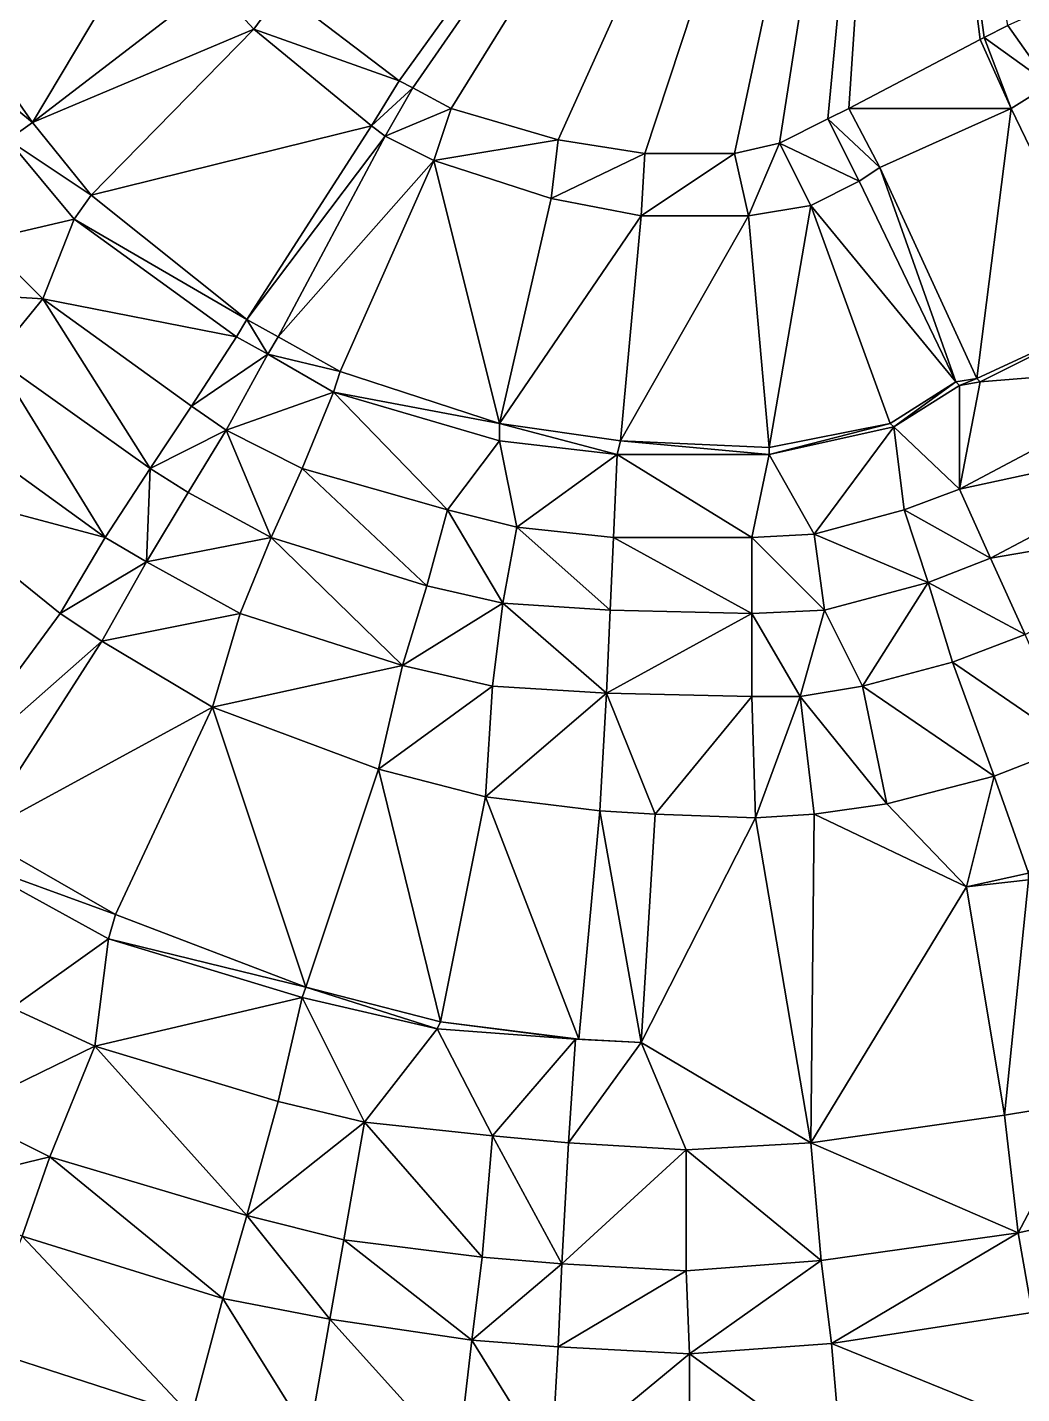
# Model space of a CAD drawing. Header units: millimetres. Extents: x 279405 to 280904, y 534349 to 535918.
# Drawn here: x 280101.7 to 280245.5, y 534902.3 to 535099.8 of the extents above; entities that cross this region are included whole.
import ezdxf

# ---------------------------------------------------------------- set-up
doc = ezdxf.new("R2010")
doc.units = ezdxf.units.MM
doc.layers.add('Карьер_конец_отработки', color=1, linetype='Continuous')

msp = doc.modelspace()

# ---------------------------------------------------------------- linework, layer by layer
at = {"layer": 'Карьер_конец_отработки', "color": 21, "true_color": 0xff914f}
for points in [[(280138.499989, 535105, -349.999987), (280155.499989, 535092, -349.999987), (280227.499989, 535192, -349.999987), (280138.499989, 535105, -349.999987)], [(280157.499989, 535091, -349.999987), (280227.499989, 535192, -349.999987), (280155.499989, 535092, -349.999987), (280157.499989, 535091, -349.999987)], [(280157.499989, 535091, -349.999987), (280162.999989, 535088, -349.999987), (280227.499989, 535192, -349.999987), (280157.499989, 535091, -349.999987)], [(280178.499989, 535083.5, -349.999987), (280227.499989, 535192, -349.999987), (280162.999989, 535088, -349.999987), (280178.499989, 535083.5, -349.999987)], [(280178.499989, 535083.5, -349.999987), (280190.999989, 535081.5, -349.999987), (280227.499989, 535192, -349.999987), (280178.499989, 535083.5, -349.999987)], [(280203.999989, 535081.5, -349.999987), (280227.499989, 535192, -349.999987), (280190.999989, 535081.5, -349.999987), (280203.999989, 535081.5, -349.999987)], [(280203.999989, 535081.5, -349.999987), (280210.499989, 535083, -349.999987), (280227.499989, 535192, -349.999987), (280203.999989, 535081.5, -349.999987)], [(280210.499989, 535083, -349.999987), (280217.499989, 535086.5, -349.999987), (280227.499989, 535192, -349.999987), (280210.499989, 535083, -349.999987)], [(280220.499989, 535088, -349.999987), (280227.499989, 535192, -349.999987), (280217.499989, 535086.5, -349.999987), (280220.499989, 535088, -349.999987)], [(280239.499989, 535098, -349.999987), (280227.499989, 535192, -349.999987), (280220.499989, 535088, -349.999987), (280239.499989, 535098, -349.999987)], [(280239.499989, 535098, -349.999987), (280240.065602, 535098.282798, -349.999987), (280227.499989, 535192, -349.999987), (280239.499989, 535098, -349.999987)], [(280240.065602, 535098.282798, -349.999987), (280243.499989, 535100, -349.999987), (280227.499989, 535192, -349.999987), (280240.065602, 535098.282798, -349.999987)], [(280249.499989, 535091.5, -319.999987), (280286.999989, 535119.5, -319.999987), (280243.499989, 535100, -349.999987), (280249.499989, 535091.5, -319.999987)], [(280102.499989, 535086, -332.15999), (280120.999989, 535117, -333.499987), (280091.999989, 535101, -333.499987), (280102.499989, 535086, -332.15999)], [(280128.499989, 535106, -332.15999), (280120.999989, 535117, -333.499987), (280102.499989, 535086, -332.15999), (280128.499989, 535106, -332.15999)], [(280134.499989, 535099.5, -331.439989), (280128.499989, 535106, -332.15999), (280102.499989, 535086, -332.15999), (280134.499989, 535099.5, -331.439989)], [(280134.499989, 535099.5, -331.439989), (280138.499989, 535105, -349.999987), (280128.499989, 535106, -332.15999), (280134.499989, 535099.5, -331.439989)], [(280155.499989, 535092, -349.999987), (280138.499989, 535105, -349.999987), (280134.499989, 535099.5, -331.439989), (280155.499989, 535092, -349.999987)], [(280102.499989, 535086, -332.15999), (280091.999989, 535101, -333.499987), (280087.999989, 535098, -319.999987), (280102.499989, 535086, -332.15999)], [(280110.999989, 535075.500004, -331.439989), (280134.499989, 535099.5, -331.439989), (280102.499989, 535086, -332.15999), (280110.999989, 535075.500004, -331.439989)], [(280151.499989, 535085.5, -329.240007), (280134.499989, 535099.5, -331.439989), (280110.999989, 535075.500004, -331.439989), (280151.499989, 535085.5, -329.240007)], [(280151.499989, 535085.5, -329.240007), (280155.499989, 535092, -349.999987), (280134.499989, 535099.5, -331.439989), (280151.499989, 535085.5, -329.240007)], [(280249.499989, 535091.5, -319.999987), (280243.499989, 535100, -349.999987), (280240.065602, 535098.282798, -349.999987), (280249.499989, 535091.5, -319.999987)], [(280098.999989, 535083.5, -319.999987), (280102.499989, 535086, -332.15999), (280087.999989, 535098, -319.999987), (280098.999989, 535083.5, -319.999987)], [(280243.999989, 535088, -319.999987), (280239.499989, 535098, -349.999987), (280220.499989, 535088, -349.999987), (280243.999989, 535088, -319.999987)], [(280243.999989, 535088, -319.999987), (280240.065602, 535098.282798, -349.999987), (280239.499989, 535098, -349.999987), (280243.999989, 535088, -319.999987)], [(280243.999989, 535088, -319.999987), (280249.499989, 535091.5, -319.999987), (280240.065602, 535098.282798, -349.999987), (280243.999989, 535088, -319.999987)], [(280157.499989, 535091, -349.999987), (280155.499989, 535092, -349.999987), (280151.499989, 535085.5, -329.240007), (280157.499989, 535091, -349.999987)], [(280153.499989, 535084, -328.979998), (280157.499989, 535091, -349.999987), (280151.499989, 535085.5, -329.240007), (280153.499989, 535084, -328.979998)], [(280162.999989, 535088, -349.999987), (280157.499989, 535091, -349.999987), (280153.499989, 535084, -328.979998), (280162.999989, 535088, -349.999987)], [(280258.499989, 535058.000004, -319.999987), (280249.499989, 535091.5, -319.999987), (280243.999989, 535088, -319.999987), (280258.499989, 535058.000004, -319.999987)], [(280160.499989, 535080.5, -328.349993), (280162.999989, 535088, -349.999987), (280153.499989, 535084, -328.979998), (280160.499989, 535080.5, -328.349993)], [(280178.499989, 535083.5, -349.999987), (280162.999989, 535088, -349.999987), (280160.499989, 535080.5, -328.349993), (280178.499989, 535083.5, -349.999987)], [(280224.999989, 535079.5, -322.120012), (280220.499989, 535088, -349.999987), (280217.499989, 535086.5, -349.999987), (280224.999989, 535079.5, -322.120012)], [(280224.999989, 535079.5, -322.120012), (280243.999989, 535088, -319.999987), (280220.499989, 535088, -349.999987), (280224.999989, 535079.5, -322.120012)], [(280238.999989, 535049.000004, -322.120012), (280243.999989, 535088, -319.999987), (280224.999989, 535079.5, -322.120012), (280238.999989, 535049.000004, -322.120012)], [(280258.499989, 535058.000004, -319.999987), (280243.999989, 535088, -319.999987), (280238.999989, 535049.000004, -322.120012), (280258.499989, 535058.000004, -319.999987)], [(280110.999989, 535075.500004, -331.439989), (280102.499989, 535086, -332.15999), (280098.999989, 535083.5, -319.999987), (280110.999989, 535075.500004, -331.439989)], [(280133.499989, 535057.500004, -329.240007), (280151.499989, 535085.5, -329.240007), (280110.999989, 535075.500004, -331.439989), (280133.499989, 535057.500004, -329.240007)], [(280153.499989, 535084, -328.979998), (280151.499989, 535085.5, -329.240007), (280133.499989, 535057.500004, -329.240007), (280153.499989, 535084, -328.979998)], [(280221.999989, 535077.5, -322.490007), (280217.499989, 535086.5, -349.999987), (280210.499989, 535083, -349.999987), (280221.999989, 535077.5, -322.490007)], [(280221.999989, 535077.5, -322.490007), (280224.999989, 535079.5, -322.120012), (280217.499989, 535086.5, -349.999987), (280221.999989, 535077.5, -322.490007)], [(280108.499989, 535072.000004, -319.999987), (280098.999989, 535083.5, -319.999987), (280095.499989, 535069.000004, -319.999987), (280108.499989, 535072.000004, -319.999987)], [(280108.499989, 535072.000004, -319.999987), (280110.999989, 535075.500004, -331.439989), (280098.999989, 535083.5, -319.999987), (280108.499989, 535072.000004, -319.999987)], [(280137.999989, 535055.000004, -328.979998), (280153.499989, 535084, -328.979998), (280133.499989, 535057.500004, -329.240007), (280137.999989, 535055.000004, -328.979998)], [(280160.499989, 535080.5, -328.349993), (280153.499989, 535084, -328.979998), (280137.999989, 535055.000004, -328.979998), (280160.499989, 535080.5, -328.349993)], [(280177.499989, 535075.000004, -326.640001), (280178.499989, 535083.5, -349.999987), (280160.499989, 535080.5, -328.349993), (280177.499989, 535075.000004, -326.640001)], [(280190.999989, 535081.5, -349.999987), (280178.499989, 535083.5, -349.999987), (280177.499989, 535075.000004, -326.640001), (280190.999989, 535081.5, -349.999987)], [(280205.999989, 535072.500004, -324.020006), (280210.499989, 535083, -349.999987), (280203.999989, 535081.5, -349.999987), (280205.999989, 535072.500004, -324.020006)], [(280214.999989, 535074.000004, -323.300005), (280210.499989, 535083, -349.999987), (280205.999989, 535072.500004, -324.020006), (280214.999989, 535074.000004, -323.300005)], [(280214.999989, 535074.000004, -323.300005), (280221.999989, 535077.5, -322.490007), (280210.499989, 535083, -349.999987), (280214.999989, 535074.000004, -323.300005)], [(280190.499989, 535072.500004, -325.379991), (280190.999989, 535081.5, -349.999987), (280177.499989, 535075.000004, -326.640001), (280190.499989, 535072.500004, -325.379991)], [(280205.999989, 535072.500004, -324.020006), (280203.999989, 535081.5, -349.999987), (280190.499989, 535072.500004, -325.379991), (280205.999989, 535072.500004, -324.020006)], [(280203.999989, 535081.5, -349.999987), (280190.999989, 535081.5, -349.999987), (280190.499989, 535072.500004, -325.379991), (280203.999989, 535081.5, -349.999987)], [(280146.999989, 535050.000004, -328.349993), (280160.499989, 535080.5, -328.349993), (280137.999989, 535055.000004, -328.979998), (280146.999989, 535050.000004, -328.349993)], [(280169.999989, 535042.500004, -326.640001), (280160.499989, 535080.5, -328.349993), (280146.999989, 535050.000004, -328.349993), (280169.999989, 535042.500004, -326.640001)], [(280169.999989, 535042.500004, -326.640001), (280177.499989, 535075.000004, -326.640001), (280160.499989, 535080.5, -328.349993), (280169.999989, 535042.500004, -326.640001)], [(280235.999989, 535048.500004, -322.490007), (280224.999989, 535079.5, -322.120012), (280221.999989, 535077.5, -322.490007), (280235.999989, 535048.500004, -322.490007)], [(280235.999989, 535048.500004, -322.490007), (280238.999989, 535049.000004, -322.120012), (280224.999989, 535079.5, -322.120012), (280235.999989, 535048.500004, -322.490007)], [(280235.999989, 535048.500004, -322.490007), (280221.999989, 535077.5, -322.490007), (280214.999989, 535074.000004, -323.300005), (280235.999989, 535048.500004, -322.490007)], [(280133.499989, 535057.500004, -329.240007), (280110.999989, 535075.500004, -331.439989), (280108.499989, 535072.000004, -319.999987), (280133.499989, 535057.500004, -329.240007)], [(280190.499989, 535072.500004, -325.379991), (280177.499989, 535075.000004, -326.640001), (280169.999989, 535042.500004, -326.640001), (280190.499989, 535072.500004, -325.379991)], [(280208.999989, 535039.000004, -324.020006), (280214.999989, 535074.000004, -323.300005), (280205.999989, 535072.500004, -324.020006), (280208.999989, 535039.000004, -324.020006)], [(280226.499989, 535042.500004, -323.300005), (280214.999989, 535074.000004, -323.300005), (280208.999989, 535039.000004, -324.020006), (280226.499989, 535042.500004, -323.300005)], [(280226.499989, 535042.500004, -323.300005), (280235.999989, 535048.500004, -322.490007), (280214.999989, 535074.000004, -323.300005), (280226.499989, 535042.500004, -323.300005)], [(280103.999989, 535060.500004, -319.999987), (280108.499989, 535072.000004, -319.999987), (280095.499989, 535069.000004, -319.999987), (280103.999989, 535060.500004, -319.999987)], [(280131.999989, 535055.000004, -319.999987), (280108.499989, 535072.000004, -319.999987), (280103.999989, 535060.500004, -319.999987), (280131.999989, 535055.000004, -319.999987)], [(280131.999989, 535055.000004, -319.999987), (280133.499989, 535057.500004, -329.240007), (280108.499989, 535072.000004, -319.999987), (280131.999989, 535055.000004, -319.999987)], [(280187.499989, 535040.000004, -325.379991), (280190.499989, 535072.500004, -325.379991), (280169.999989, 535042.500004, -326.640001), (280187.499989, 535040.000004, -325.379991)], [(280208.999989, 535039.000004, -324.020006), (280205.999989, 535072.500004, -324.020006), (280187.499989, 535040.000004, -325.379991), (280208.999989, 535039.000004, -324.020006)], [(280205.999989, 535072.500004, -324.020006), (280190.499989, 535072.500004, -325.379991), (280187.499989, 535040.000004, -325.379991), (280205.999989, 535072.500004, -324.020006)], [(280103.999989, 535060.500004, -319.999987), (280095.499989, 535069.000004, -319.999987), (280087.499989, 535061.500004, -289.999987), (280103.999989, 535060.500004, -319.999987)], [(280096.999989, 535052.000004, -289.999987), (280103.999989, 535060.500004, -319.999987), (280087.499989, 535061.500004, -289.999987), (280096.999989, 535052.000004, -289.999987)], [(280119.499989, 535036.000004, -289.999987), (280103.999989, 535060.500004, -319.999987), (280096.999989, 535052.000004, -289.999987), (280119.499989, 535036.000004, -289.999987)], [(280119.499989, 535036.000004, -289.999987), (280125.499989, 535045.000004, -319.999987), (280103.999989, 535060.500004, -319.999987), (280119.499989, 535036.000004, -289.999987)], [(280125.499989, 535045.000004, -319.999987), (280131.999989, 535055.000004, -319.999987), (280103.999989, 535060.500004, -319.999987), (280125.499989, 535045.000004, -319.999987)], [(280136.499989, 535052.500004, -319.999987), (280133.499989, 535057.500004, -329.240007), (280131.999989, 535055.000004, -319.999987), (280136.499989, 535052.500004, -319.999987)], [(280136.499989, 535052.500004, -319.999987), (280137.999989, 535055.000004, -328.979998), (280133.499989, 535057.500004, -329.240007), (280136.499989, 535052.500004, -319.999987)], [(280239.499989, 535048.500004, -319.999987), (280258.499989, 535058.000004, -319.999987), (280238.999989, 535049.000004, -322.120012), (280239.499989, 535048.500004, -319.999987)], [(280270.499989, 535051.000004, -319.999987), (280258.499989, 535058.000004, -319.999987), (280239.499989, 535048.500004, -319.999987), (280270.499989, 535051.000004, -319.999987)], [(280136.499989, 535052.500004, -319.999987), (280131.999989, 535055.000004, -319.999987), (280125.499989, 535045.000004, -319.999987), (280136.499989, 535052.500004, -319.999987)], [(280146.999989, 535050.000004, -328.349993), (280137.999989, 535055.000004, -328.979998), (280136.499989, 535052.500004, -319.999987), (280146.999989, 535050.000004, -328.349993)], [(280112.999989, 535026.000004, -289.999987), (280096.999989, 535052.000004, -289.999987), (280089.499989, 535043.000004, -289.999987), (280112.999989, 535026.000004, -289.999987)], [(280112.999989, 535026.000004, -289.999987), (280119.499989, 535036.000004, -289.999987), (280096.999989, 535052.000004, -289.999987), (280112.999989, 535026.000004, -289.999987)], [(280130.499989, 535041.500004, -319.999987), (280136.499989, 535052.500004, -319.999987), (280125.499989, 535045.000004, -319.999987), (280130.499989, 535041.500004, -319.999987)], [(280145.999989, 535047.000004, -319.999987), (280136.499989, 535052.500004, -319.999987), (280130.499989, 535041.500004, -319.999987), (280145.999989, 535047.000004, -319.999987)], [(280145.999989, 535047.000004, -319.999987), (280146.999989, 535050.000004, -328.349993), (280136.499989, 535052.500004, -319.999987), (280145.999989, 535047.000004, -319.999987)], [(280169.999989, 535042.500004, -326.640001), (280146.999989, 535050.000004, -328.349993), (280145.999989, 535047.000004, -319.999987), (280169.999989, 535042.500004, -326.640001)], [(280275.999989, 535041.500004, -289.999987), (280270.499989, 535051.000004, -319.999987), (280236.499989, 535033.000004, -319.999987), (280275.999989, 535041.500004, -289.999987)], [(280270.499989, 535051.000004, -319.999987), (280239.499989, 535048.500004, -319.999987), (280236.499989, 535033.000004, -319.999987), (280270.499989, 535051.000004, -319.999987)], [(280226.999989, 535042.000004, -319.999987), (280235.999989, 535048.500004, -322.490007), (280226.499989, 535042.500004, -323.300005), (280226.999989, 535042.000004, -319.999987)], [(280236.499989, 535048.000004, -319.999987), (280235.999989, 535048.500004, -322.490007), (280226.999989, 535042.000004, -319.999987), (280236.499989, 535048.000004, -319.999987)], [(280236.499989, 535033.000004, -319.999987), (280236.499989, 535048.000004, -319.999987), (280226.999989, 535042.000004, -319.999987), (280236.499989, 535033.000004, -319.999987)], [(280236.499989, 535048.000004, -319.999987), (280238.999989, 535049.000004, -322.120012), (280235.999989, 535048.500004, -322.490007), (280236.499989, 535048.000004, -319.999987)], [(280239.499989, 535048.500004, -319.999987), (280238.999989, 535049.000004, -322.120012), (280236.499989, 535048.000004, -319.999987), (280239.499989, 535048.500004, -319.999987)], [(280236.499989, 535033.000004, -319.999987), (280239.499989, 535048.500004, -319.999987), (280236.499989, 535048.000004, -319.999987), (280236.499989, 535033.000004, -319.999987)], [(280141.499989, 535036.000004, -319.999987), (280145.999989, 535047.000004, -319.999987), (280130.499989, 535041.500004, -319.999987), (280141.499989, 535036.000004, -319.999987)], [(280162.499989, 535030.000004, -319.999987), (280145.999989, 535047.000004, -319.999987), (280141.499989, 535036.000004, -319.999987), (280162.499989, 535030.000004, -319.999987)], [(280162.499989, 535030.000004, -319.999987), (280169.999989, 535040.000004, -319.999987), (280145.999989, 535047.000004, -319.999987), (280162.499989, 535030.000004, -319.999987)], [(280169.999989, 535040.000004, -319.999987), (280169.999989, 535042.500004, -326.640001), (280145.999989, 535047.000004, -319.999987), (280169.999989, 535040.000004, -319.999987)], [(280130.499989, 535041.500004, -319.999987), (280125.499989, 535045.000004, -319.999987), (280119.499989, 535036.000004, -289.999987), (280130.499989, 535041.500004, -319.999987)], [(280112.999989, 535026.000004, -289.999987), (280089.499989, 535043.000004, -289.999987), (280082.999989, 535034.000004, -270.65999), (280112.999989, 535026.000004, -289.999987)], [(280124.999989, 535032.500004, -289.999987), (280130.499989, 535041.500004, -319.999987), (280119.499989, 535036.000004, -289.999987), (280124.999989, 535032.500004, -289.999987)], [(280136.999989, 535026.000004, -289.999987), (280130.499989, 535041.500004, -319.999987), (280124.999989, 535032.500004, -289.999987), (280136.999989, 535026.000004, -289.999987)], [(280136.999989, 535026.000004, -289.999987), (280141.499989, 535036.000004, -319.999987), (280130.499989, 535041.500004, -319.999987), (280136.999989, 535026.000004, -289.999987)], [(280186.999989, 535038.000004, -319.999987), (280169.999989, 535042.500004, -326.640001), (280169.999989, 535040.000004, -319.999987), (280186.999989, 535038.000004, -319.999987)], [(280186.999989, 535038.000004, -319.999987), (280187.499989, 535040.000004, -325.379991), (280169.999989, 535042.500004, -326.640001), (280186.999989, 535038.000004, -319.999987)], [(280226.999989, 535042.000004, -319.999987), (280226.499989, 535042.500004, -323.300005), (280208.999989, 535038.000004, -319.999987), (280226.999989, 535042.000004, -319.999987)], [(280226.499989, 535042.500004, -323.300005), (280208.999989, 535039.000004, -324.020006), (280208.999989, 535038.000004, -319.999987), (280226.499989, 535042.500004, -323.300005)], [(280215.499989, 535026.500004, -319.999987), (280226.999989, 535042.000004, -319.999987), (280208.999989, 535038.000004, -319.999987), (280215.499989, 535026.500004, -319.999987)], [(280228.499989, 535030.000004, -319.999987), (280226.999989, 535042.000004, -319.999987), (280215.499989, 535026.500004, -319.999987), (280228.499989, 535030.000004, -319.999987)], [(280228.499989, 535030.000004, -319.999987), (280236.499989, 535033.000004, -319.999987), (280226.999989, 535042.000004, -319.999987), (280228.499989, 535030.000004, -319.999987)], [(280240.999989, 535023.000004, -289.999987), (280275.999989, 535041.500004, -289.999987), (280236.499989, 535033.000004, -319.999987), (280240.999989, 535023.000004, -289.999987)], [(280278.999989, 535029.500004, -289.999987), (280275.999989, 535041.500004, -289.999987), (280240.999989, 535023.000004, -289.999987), (280278.999989, 535029.500004, -289.999987)], [(280172.499989, 535027.500004, -319.999987), (280169.999989, 535040.000004, -319.999987), (280162.499989, 535030.000004, -319.999987), (280172.499989, 535027.500004, -319.999987)], [(280172.499989, 535027.500004, -319.999987), (280186.999989, 535038.000004, -319.999987), (280169.999989, 535040.000004, -319.999987), (280172.499989, 535027.500004, -319.999987)], [(280208.999989, 535038.000004, -319.999987), (280187.499989, 535040.000004, -325.379991), (280186.999989, 535038.000004, -319.999987), (280208.999989, 535038.000004, -319.999987)], [(280208.999989, 535038.000004, -319.999987), (280208.999989, 535039.000004, -324.020006), (280187.499989, 535040.000004, -325.379991), (280208.999989, 535038.000004, -319.999987)], [(280186.499989, 535026.000004, -319.999987), (280186.999989, 535038.000004, -319.999987), (280172.499989, 535027.500004, -319.999987), (280186.499989, 535026.000004, -319.999987)], [(280206.499989, 535026.000004, -319.999987), (280186.999989, 535038.000004, -319.999987), (280186.499989, 535026.000004, -319.999987), (280206.499989, 535026.000004, -319.999987)], [(280206.499989, 535026.000004, -319.999987), (280208.999989, 535038.000004, -319.999987), (280186.999989, 535038.000004, -319.999987), (280206.499989, 535026.000004, -319.999987)], [(280215.499989, 535026.500004, -319.999987), (280208.999989, 535038.000004, -319.999987), (280206.499989, 535026.000004, -319.999987), (280215.499989, 535026.500004, -319.999987)], [(280118.999989, 535022.500004, -289.999987), (280119.499989, 535036.000004, -289.999987), (280112.999989, 535026.000004, -289.999987), (280118.999989, 535022.500004, -289.999987)], [(280124.999989, 535032.500004, -289.999987), (280119.499989, 535036.000004, -289.999987), (280118.999989, 535022.500004, -289.999987), (280124.999989, 535032.500004, -289.999987)], [(280159.499989, 535019.000004, -289.999987), (280141.499989, 535036.000004, -319.999987), (280136.999989, 535026.000004, -289.999987), (280159.499989, 535019.000004, -289.999987)], [(280159.499989, 535019.000004, -289.999987), (280162.499989, 535030.000004, -319.999987), (280141.499989, 535036.000004, -319.999987), (280159.499989, 535019.000004, -289.999987)], [(280086.999989, 534988.500004, -267.939989), (280106.499989, 535015.000004, -267.939989), (280082.999989, 535034.000004, -270.65999), (280086.999989, 534988.500004, -267.939989)], [(280106.499989, 535015.000004, -267.939989), (280112.999989, 535026.000004, -289.999987), (280082.999989, 535034.000004, -270.65999), (280106.499989, 535015.000004, -267.939989)], [(280136.999989, 535026.000004, -289.999987), (280124.999989, 535032.500004, -289.999987), (280118.999989, 535022.500004, -289.999987), (280136.999989, 535026.000004, -289.999987)], [(280240.999989, 535023.000004, -289.999987), (280236.499989, 535033.000004, -319.999987), (280228.499989, 535030.000004, -319.999987), (280240.999989, 535023.000004, -289.999987)], [(280170.499989, 535016.500004, -289.999987), (280162.499989, 535030.000004, -319.999987), (280159.499989, 535019.000004, -289.999987), (280170.499989, 535016.500004, -289.999987)], [(280170.499989, 535016.500004, -289.999987), (280172.499989, 535027.500004, -319.999987), (280162.499989, 535030.000004, -319.999987), (280170.499989, 535016.500004, -289.999987)], [(280231.999989, 535019.500004, -289.999987), (280228.499989, 535030.000004, -319.999987), (280215.499989, 535026.500004, -319.999987), (280231.999989, 535019.500004, -289.999987)], [(280231.999989, 535019.500004, -289.999987), (280240.999989, 535023.000004, -289.999987), (280228.499989, 535030.000004, -319.999987), (280231.999989, 535019.500004, -289.999987)], [(280245.999989, 535012.000004, -289.999987), (280278.999989, 535029.500004, -289.999987), (280240.999989, 535023.000004, -289.999987), (280245.999989, 535012.000004, -289.999987)], [(280185.999989, 535015.500004, -289.999987), (280172.499989, 535027.500004, -319.999987), (280170.499989, 535016.500004, -289.999987), (280185.999989, 535015.500004, -289.999987)], [(280185.999989, 535015.500004, -289.999987), (280186.499989, 535026.000004, -319.999987), (280172.499989, 535027.500004, -319.999987), (280185.999989, 535015.500004, -289.999987)], [(280118.999989, 535022.500004, -289.999987), (280112.999989, 535026.000004, -289.999987), (280106.499989, 535015.000004, -267.939989), (280118.999989, 535022.500004, -289.999987)], [(280132.499989, 535015.000004, -289.999987), (280136.999989, 535026.000004, -289.999987), (280118.999989, 535022.500004, -289.999987), (280132.499989, 535015.000004, -289.999987)], [(280155.999989, 535007.500004, -289.999987), (280136.999989, 535026.000004, -289.999987), (280132.499989, 535015.000004, -289.999987), (280155.999989, 535007.500004, -289.999987)], [(280155.999989, 535007.500004, -289.999987), (280159.499989, 535019.000004, -289.999987), (280136.999989, 535026.000004, -289.999987), (280155.999989, 535007.500004, -289.999987)], [(280206.499989, 535015.000004, -289.999987), (280186.499989, 535026.000004, -319.999987), (280185.999989, 535015.500004, -289.999987), (280206.499989, 535015.000004, -289.999987)], [(280206.499989, 535015.000004, -289.999987), (280206.499989, 535026.000004, -319.999987), (280186.499989, 535026.000004, -319.999987), (280206.499989, 535015.000004, -289.999987)], [(280216.999989, 535015.500004, -289.999987), (280215.499989, 535026.500004, -319.999987), (280206.499989, 535026.000004, -319.999987), (280216.999989, 535015.500004, -289.999987)], [(280216.999989, 535015.500004, -289.999987), (280206.499989, 535026.000004, -319.999987), (280206.499989, 535015.000004, -289.999987), (280216.999989, 535015.500004, -289.999987)], [(280216.999989, 535015.500004, -289.999987), (280231.999989, 535019.500004, -289.999987), (280215.499989, 535026.500004, -319.999987), (280216.999989, 535015.500004, -289.999987)], [(280112.499989, 535011.000004, -267.270006), (280118.999989, 535022.500004, -289.999987), (280106.499989, 535015.000004, -267.939989), (280112.499989, 535011.000004, -267.270006)], [(280132.499989, 535015.000004, -289.999987), (280118.999989, 535022.500004, -289.999987), (280112.499989, 535011.000004, -267.270006), (280132.499989, 535015.000004, -289.999987)], [(280245.999989, 535012.000004, -289.999987), (280240.999989, 535023.000004, -289.999987), (280231.999989, 535019.500004, -289.999987), (280245.999989, 535012.000004, -289.999987)], [(280170.499989, 535016.500004, -289.999987), (280159.499989, 535019.000004, -289.999987), (280155.999989, 535007.500004, -289.999987), (280170.499989, 535016.500004, -289.999987)], [(280222.499989, 535004.500004, -289.999987), (280231.999989, 535019.500004, -289.999987), (280216.999989, 535015.500004, -289.999987), (280222.499989, 535004.500004, -289.999987)], [(280235.499989, 535008.000004, -289.999987), (280231.999989, 535019.500004, -289.999987), (280222.499989, 535004.500004, -289.999987), (280235.499989, 535008.000004, -289.999987)], [(280235.499989, 535008.000004, -289.999987), (280245.999989, 535012.000004, -289.999987), (280231.999989, 535019.500004, -289.999987), (280235.499989, 535008.000004, -289.999987)], [(280168.999989, 535004.500004, -289.999987), (280170.499989, 535016.500004, -289.999987), (280155.999989, 535007.500004, -289.999987), (280168.999989, 535004.500004, -289.999987)], [(280185.499989, 535003.500004, -289.999987), (280170.499989, 535016.500004, -289.999987), (280168.999989, 535004.500004, -289.999987), (280185.499989, 535003.500004, -289.999987)], [(280185.499989, 535003.500004, -289.999987), (280185.999989, 535015.500004, -289.999987), (280170.499989, 535016.500004, -289.999987), (280185.499989, 535003.500004, -289.999987)], [(280112.499989, 535011.000004, -267.270006), (280106.499989, 535015.000004, -267.939989), (280086.999989, 534988.500004, -267.939989), (280112.499989, 535011.000004, -267.270006)], [(280128.499989, 535001.500004, -265.840013), (280132.499989, 535015.000004, -289.999987), (280112.499989, 535011.000004, -267.270006), (280128.499989, 535001.500004, -265.840013)], [(280155.999989, 535007.500004, -289.999987), (280132.499989, 535015.000004, -289.999987), (280128.499989, 535001.500004, -265.840013), (280155.999989, 535007.500004, -289.999987)], [(280206.499989, 535015.000004, -289.999987), (280185.999989, 535015.500004, -289.999987), (280185.499989, 535003.500004, -289.999987), (280206.499989, 535015.000004, -289.999987)], [(280206.499989, 535003.000004, -289.999987), (280206.499989, 535015.000004, -289.999987), (280185.499989, 535003.500004, -289.999987), (280206.499989, 535003.000004, -289.999987)], [(280213.499989, 535003.000004, -289.999987), (280216.999989, 535015.500004, -289.999987), (280206.499989, 535015.000004, -289.999987), (280213.499989, 535003.000004, -289.999987)], [(280206.499989, 535003.000004, -289.999987), (280213.499989, 535003.000004, -289.999987), (280206.499989, 535015.000004, -289.999987), (280206.499989, 535003.000004, -289.999987)], [(280222.499989, 535004.500004, -289.999987), (280216.999989, 535015.500004, -289.999987), (280213.499989, 535003.000004, -289.999987), (280222.499989, 535004.500004, -289.999987)], [(280252.999989, 534996.000004, -259.999987), (280245.999989, 535012.000004, -289.999987), (280235.499989, 535008.000004, -289.999987), (280252.999989, 534996.000004, -259.999987)], [(280094.499989, 534983.000004, -267.270006), (280112.499989, 535011.000004, -267.270006), (280086.999989, 534988.500004, -267.939989), (280094.499989, 534983.000004, -267.270006)], [(280128.499989, 535001.500004, -265.840013), (280112.499989, 535011.000004, -267.270006), (280094.499989, 534983.000004, -267.270006), (280128.499989, 535001.500004, -265.840013)], [(280241.499989, 534991.500004, -259.999987), (280235.499989, 535008.000004, -289.999987), (280222.499989, 535004.500004, -289.999987), (280241.499989, 534991.500004, -259.999987)], [(280241.499989, 534991.500004, -259.999987), (280252.999989, 534996.000004, -259.999987), (280235.499989, 535008.000004, -289.999987), (280241.499989, 534991.500004, -259.999987)], [(280152.499989, 534992.500004, -263.499987), (280155.999989, 535007.500004, -289.999987), (280128.499989, 535001.500004, -265.840013), (280152.499989, 534992.500004, -263.499987)], [(280168.999989, 535004.500004, -289.999987), (280155.999989, 535007.500004, -289.999987), (280152.499989, 534992.500004, -263.499987), (280168.999989, 535004.500004, -289.999987)], [(280167.999989, 534988.500004, -262.270006), (280168.999989, 535004.500004, -289.999987), (280152.499989, 534992.500004, -263.499987), (280167.999989, 534988.500004, -262.270006)], [(280185.499989, 535003.500004, -289.999987), (280168.999989, 535004.500004, -289.999987), (280167.999989, 534988.500004, -262.270006), (280185.499989, 535003.500004, -289.999987)], [(280225.999989, 534987.500004, -259.999987), (280222.499989, 535004.500004, -289.999987), (280213.499989, 535003.000004, -289.999987), (280225.999989, 534987.500004, -259.999987)], [(280225.999989, 534987.500004, -259.999987), (280241.499989, 534991.500004, -259.999987), (280222.499989, 535004.500004, -289.999987), (280225.999989, 534987.500004, -259.999987)], [(280184.499989, 534986.500004, -260.729998), (280185.499989, 535003.500004, -289.999987), (280167.999989, 534988.500004, -262.270006), (280184.499989, 534986.500004, -260.729998)], [(280192.499989, 534986.000004, -259.999987), (280185.499989, 535003.500004, -289.999987), (280184.499989, 534986.500004, -260.729998), (280192.499989, 534986.000004, -259.999987)], [(280192.499989, 534986.000004, -259.999987), (280206.499989, 535003.000004, -289.999987), (280185.499989, 535003.500004, -289.999987), (280192.499989, 534986.000004, -259.999987)], [(280206.999989, 534985.500004, -259.999987), (280206.499989, 535003.000004, -289.999987), (280192.499989, 534986.000004, -259.999987), (280206.999989, 534985.500004, -259.999987)], [(280206.999989, 534985.500004, -259.999987), (280213.499989, 535003.000004, -289.999987), (280206.499989, 535003.000004, -289.999987), (280206.999989, 534985.500004, -259.999987)], [(280215.499989, 534986.000004, -259.999987), (280213.499989, 535003.000004, -289.999987), (280206.999989, 534985.500004, -259.999987), (280215.499989, 534986.000004, -259.999987)], [(280215.499989, 534986.000004, -259.999987), (280225.999989, 534987.500004, -259.999987), (280213.499989, 535003.000004, -289.999987), (280215.499989, 534986.000004, -259.999987)], [(280114.499989, 534971.500004, -265.840013), (280128.499989, 535001.500004, -265.840013), (280094.499989, 534983.000004, -267.270006), (280114.499989, 534971.500004, -265.840013)], [(280141.999989, 534961.000004, -263.499987), (280128.499989, 535001.500004, -265.840013), (280114.499989, 534971.500004, -265.840013), (280141.999989, 534961.000004, -263.499987)], [(280141.999989, 534961.000004, -263.499987), (280152.499989, 534992.500004, -263.499987), (280128.499989, 535001.500004, -265.840013), (280141.999989, 534961.000004, -263.499987)], [(280246.499989, 534977.500004, -259.999987), (280252.999989, 534996.000004, -259.999987), (280241.499989, 534991.500004, -259.999987), (280246.499989, 534977.500004, -259.999987)], [(280161.499989, 534956.000004, -262.270006), (280152.499989, 534992.500004, -263.499987), (280141.999989, 534961.000004, -263.499987), (280161.499989, 534956.000004, -262.270006)], [(280161.499989, 534956.000004, -262.270006), (280167.999989, 534988.500004, -262.270006), (280152.499989, 534992.500004, -263.499987), (280161.499989, 534956.000004, -262.270006)], [(280237.499989, 534975.500004, -259.999987), (280241.499989, 534991.500004, -259.999987), (280225.999989, 534987.500004, -259.999987), (280237.499989, 534975.500004, -259.999987)], [(280246.499989, 534977.500004, -259.999987), (280241.499989, 534991.500004, -259.999987), (280237.499989, 534975.500004, -259.999987), (280246.499989, 534977.500004, -259.999987)], [(280181.499989, 534953.500004, -260.729998), (280167.999989, 534988.500004, -262.270006), (280161.499989, 534956.000004, -262.270006), (280181.499989, 534953.500004, -260.729998)], [(280181.499989, 534953.500004, -260.729998), (280184.499989, 534986.500004, -260.729998), (280167.999989, 534988.500004, -262.270006), (280181.499989, 534953.500004, -260.729998)], [(280190.499989, 534953.000004, -259.999987), (280184.499989, 534986.500004, -260.729998), (280181.499989, 534953.500004, -260.729998), (280190.499989, 534953.000004, -259.999987)], [(280190.499989, 534953.000004, -259.999987), (280192.499989, 534986.000004, -259.999987), (280184.499989, 534986.500004, -260.729998), (280190.499989, 534953.000004, -259.999987)], [(280237.499989, 534975.500004, -259.999987), (280225.999989, 534987.500004, -259.999987), (280215.499989, 534986.000004, -259.999987), (280237.499989, 534975.500004, -259.999987)], [(280206.999989, 534985.500004, -259.999987), (280192.499989, 534986.000004, -259.999987), (280190.499989, 534953.000004, -259.999987), (280206.999989, 534985.500004, -259.999987)], [(280214.999989, 534938.500004, -259.999987), (280206.999989, 534985.500004, -259.999987), (280190.499989, 534953.000004, -259.999987), (280214.999989, 534938.500004, -259.999987)], [(280214.999989, 534938.500004, -259.999987), (280215.499989, 534986.000004, -259.999987), (280206.999989, 534985.500004, -259.999987), (280214.999989, 534938.500004, -259.999987)], [(280237.499989, 534975.500004, -259.999987), (280215.499989, 534986.000004, -259.999987), (280214.999989, 534938.500004, -259.999987), (280237.499989, 534975.500004, -259.999987)], [(280114.499989, 534971.500004, -265.840013), (280094.499989, 534983.000004, -267.270006), (280092.499989, 534979.500004, -259.999987), (280114.499989, 534971.500004, -265.840013)], [(280099.499989, 534958.000004, -259.999987), (280113.499989, 534968.000004, -259.999987), (280092.499989, 534979.500004, -259.999987), (280099.499989, 534958.000004, -259.999987)], [(280113.499989, 534968.000004, -259.999987), (280114.499989, 534971.500004, -265.840013), (280092.499989, 534979.500004, -259.999987), (280113.499989, 534968.000004, -259.999987)], [(280246.499989, 534976.500004, -259.199999), (280246.499989, 534977.500004, -259.999987), (280237.499989, 534975.500004, -259.999987), (280246.499989, 534976.500004, -259.199999)], [(280242.999989, 534942.500004, -259.999987), (280246.499989, 534976.500004, -259.199999), (280237.499989, 534975.500004, -259.999987), (280242.999989, 534942.500004, -259.999987)], [(280254.999989, 534944.500004, -259.199999), (280246.499989, 534976.500004, -259.199999), (280242.999989, 534942.500004, -259.999987), (280254.999989, 534944.500004, -259.199999)], [(280242.999989, 534942.500004, -259.999987), (280237.499989, 534975.500004, -259.999987), (280214.999989, 534938.500004, -259.999987), (280242.999989, 534942.500004, -259.999987)], [(280141.999989, 534961.000004, -263.499987), (280114.499989, 534971.500004, -265.840013), (280113.499989, 534968.000004, -259.999987), (280141.999989, 534961.000004, -263.499987)], [(280111.499989, 534952.500004, -259.999987), (280113.499989, 534968.000004, -259.999987), (280099.499989, 534958.000004, -259.999987), (280111.499989, 534952.500004, -259.999987)], [(280141.499989, 534959.500004, -259.999987), (280113.499989, 534968.000004, -259.999987), (280111.499989, 534952.500004, -259.999987), (280141.499989, 534959.500004, -259.999987)], [(280141.499989, 534959.500004, -259.999987), (280141.999989, 534961.000004, -263.499987), (280113.499989, 534968.000004, -259.999987), (280141.499989, 534959.500004, -259.999987)], [(280160.999989, 534955.000004, -259.999987), (280141.999989, 534961.000004, -263.499987), (280141.499989, 534959.500004, -259.999987), (280160.999989, 534955.000004, -259.999987)], [(280160.999989, 534955.000004, -259.999987), (280161.499989, 534956.000004, -262.270006), (280141.999989, 534961.000004, -263.499987), (280160.999989, 534955.000004, -259.999987)], [(280137.999989, 534944.500004, -259.999987), (280141.499989, 534959.500004, -259.999987), (280111.499989, 534952.500004, -259.999987), (280137.999989, 534944.500004, -259.999987)], [(280150.499989, 534941.500004, -259.999987), (280141.499989, 534959.500004, -259.999987), (280137.999989, 534944.500004, -259.999987), (280150.499989, 534941.500004, -259.999987)], [(280150.499989, 534941.500004, -259.999987), (280160.999989, 534955.000004, -259.999987), (280141.499989, 534959.500004, -259.999987), (280150.499989, 534941.500004, -259.999987)], [(280111.499989, 534952.500004, -259.999987), (280099.499989, 534958.000004, -259.999987), (280091.999989, 534943.000004, -229.999987), (280111.499989, 534952.500004, -259.999987)], [(280168.999989, 534939.500004, -259.999987), (280160.999989, 534955.000004, -259.999987), (280150.499989, 534941.500004, -259.999987), (280168.999989, 534939.500004, -259.999987)], [(280180.999989, 534953.500004, -259.999987), (280161.499989, 534956.000004, -262.270006), (280160.999989, 534955.000004, -259.999987), (280180.999989, 534953.500004, -259.999987)], [(280168.999989, 534939.500004, -259.999987), (280180.999989, 534953.500004, -259.999987), (280160.999989, 534955.000004, -259.999987), (280168.999989, 534939.500004, -259.999987)], [(280180.999989, 534953.500004, -259.999987), (280181.499989, 534953.500004, -260.729998), (280161.499989, 534956.000004, -262.270006), (280180.999989, 534953.500004, -259.999987)], [(280104.999989, 534936.500004, -229.999987), (280111.499989, 534952.500004, -259.999987), (280091.999989, 534943.000004, -229.999987), (280104.999989, 534936.500004, -229.999987)], [(280133.499989, 534928.000004, -229.999987), (280111.499989, 534952.500004, -259.999987), (280104.999989, 534936.500004, -229.999987), (280133.499989, 534928.000004, -229.999987)], [(280133.499989, 534928.000004, -229.999987), (280137.999989, 534944.500004, -259.999987), (280111.499989, 534952.500004, -259.999987), (280133.499989, 534928.000004, -229.999987)], [(280179.999989, 534938.500004, -259.999987), (280180.999989, 534953.500004, -259.999987), (280168.999989, 534939.500004, -259.999987), (280179.999989, 534938.500004, -259.999987)], [(280190.499989, 534953.000004, -259.999987), (280180.999989, 534953.500004, -259.999987), (280179.999989, 534938.500004, -259.999987), (280190.499989, 534953.000004, -259.999987)], [(280196.999989, 534937.500004, -259.999987), (280190.499989, 534953.000004, -259.999987), (280179.999989, 534938.500004, -259.999987), (280196.999989, 534937.500004, -259.999987)], [(280190.499989, 534953.000004, -259.999987), (280181.499989, 534953.500004, -260.729998), (280180.999989, 534953.500004, -259.999987), (280190.499989, 534953.000004, -259.999987)], [(280196.999989, 534937.500004, -259.999987), (280214.999989, 534938.500004, -259.999987), (280190.499989, 534953.000004, -259.999987), (280196.999989, 534937.500004, -259.999987)], [(280104.999989, 534936.500004, -229.999987), (280091.999989, 534943.000004, -229.999987), (280086.499989, 534932.000004, -229.999987), (280104.999989, 534936.500004, -229.999987)], [(280150.499989, 534941.500004, -259.999987), (280137.999989, 534944.500004, -259.999987), (280133.499989, 534928.000004, -229.999987), (280150.499989, 534941.500004, -259.999987)], [(280244.999989, 534925.500004, -229.999987), (280254.999989, 534944.500004, -259.199999), (280242.999989, 534942.500004, -259.999987), (280244.999989, 534925.500004, -229.999987)], [(280260.999989, 534929.000004, -229.999987), (280254.999989, 534944.500004, -259.199999), (280244.999989, 534925.500004, -229.999987), (280260.999989, 534929.000004, -229.999987)], [(280147.499989, 534924.500004, -229.999987), (280150.499989, 534941.500004, -259.999987), (280133.499989, 534928.000004, -229.999987), (280147.499989, 534924.500004, -229.999987)], [(280167.499989, 534922.000004, -229.999987), (280150.499989, 534941.500004, -259.999987), (280147.499989, 534924.500004, -229.999987), (280167.499989, 534922.000004, -229.999987)], [(280167.499989, 534922.000004, -229.999987), (280168.999989, 534939.500004, -259.999987), (280150.499989, 534941.500004, -259.999987), (280167.499989, 534922.000004, -229.999987)], [(280244.999989, 534925.500004, -229.999987), (280242.999989, 534942.500004, -259.999987), (280214.999989, 534938.500004, -259.999987), (280244.999989, 534925.500004, -229.999987)], [(280178.999989, 534921.000004, -229.999987), (280168.999989, 534939.500004, -259.999987), (280167.499989, 534922.000004, -229.999987), (280178.999989, 534921.000004, -229.999987)], [(280178.999989, 534921.000004, -229.999987), (280179.999989, 534938.500004, -259.999987), (280168.999989, 534939.500004, -259.999987), (280178.999989, 534921.000004, -229.999987)], [(280196.999989, 534937.500004, -259.999987), (280179.999989, 534938.500004, -259.999987), (280178.999989, 534921.000004, -229.999987), (280196.999989, 534937.500004, -259.999987)], [(280196.999989, 534920.000004, -229.999987), (280196.999989, 534937.500004, -259.999987), (280178.999989, 534921.000004, -229.999987), (280196.999989, 534920.000004, -229.999987)], [(280216.499989, 534921.500004, -229.999987), (280214.999989, 534938.500004, -259.999987), (280196.999989, 534937.500004, -259.999987), (280216.499989, 534921.500004, -229.999987)], [(280216.499989, 534921.500004, -229.999987), (280196.999989, 534937.500004, -259.999987), (280196.999989, 534920.000004, -229.999987), (280216.499989, 534921.500004, -229.999987)], [(280216.499989, 534921.500004, -229.999987), (280244.999989, 534925.500004, -229.999987), (280214.999989, 534938.500004, -259.999987), (280216.499989, 534921.500004, -229.999987)], [(280100.999989, 534925.000004, -229.999987), (280104.999989, 534936.500004, -229.999987), (280086.499989, 534932.000004, -229.999987), (280100.999989, 534925.000004, -229.999987)], [(280129.999989, 534916.000004, -229.999987), (280104.999989, 534936.500004, -229.999987), (280100.999989, 534925.000004, -229.999987), (280129.999989, 534916.000004, -229.999987)], [(280129.999989, 534916.000004, -229.999987), (280133.499989, 534928.000004, -229.999987), (280104.999989, 534936.500004, -229.999987), (280129.999989, 534916.000004, -229.999987)], [(280246.999989, 534914.000004, -229.999987), (280260.999989, 534929.000004, -229.999987), (280244.999989, 534925.500004, -229.999987), (280246.999989, 534914.000004, -229.999987)], [(280145.499989, 534913.000004, -229.999987), (280133.499989, 534928.000004, -229.999987), (280129.999989, 534916.000004, -229.999987), (280145.499989, 534913.000004, -229.999987)], [(280145.499989, 534913.000004, -229.999987), (280147.499989, 534924.500004, -229.999987), (280133.499989, 534928.000004, -229.999987), (280145.499989, 534913.000004, -229.999987)], [(280125.499989, 534899.000004, -199.999987), (280100.999989, 534925.000004, -229.999987), (280094.499989, 534909.000004, -199.999987), (280125.499989, 534899.000004, -199.999987)], [(280125.499989, 534899.000004, -199.999987), (280129.999989, 534916.000004, -229.999987), (280100.999989, 534925.000004, -229.999987), (280125.499989, 534899.000004, -199.999987)], [(280217.999989, 534909.500004, -229.999987), (280244.999989, 534925.500004, -229.999987), (280216.499989, 534921.500004, -229.999987), (280217.999989, 534909.500004, -229.999987)], [(280246.999989, 534914.000004, -229.999987), (280244.999989, 534925.500004, -229.999987), (280217.999989, 534909.500004, -229.999987), (280246.999989, 534914.000004, -229.999987)], [(280165.999989, 534910.000004, -229.999987), (280147.499989, 534924.500004, -229.999987), (280145.499989, 534913.000004, -229.999987), (280165.999989, 534910.000004, -229.999987)], [(280165.999989, 534910.000004, -229.999987), (280167.499989, 534922.000004, -229.999987), (280147.499989, 534924.500004, -229.999987), (280165.999989, 534910.000004, -229.999987)], [(280178.999989, 534921.000004, -229.999987), (280167.499989, 534922.000004, -229.999987), (280165.999989, 534910.000004, -229.999987), (280178.999989, 534921.000004, -229.999987)], [(280178.499989, 534909.000004, -229.999987), (280178.999989, 534921.000004, -229.999987), (280165.999989, 534910.000004, -229.999987), (280178.499989, 534909.000004, -229.999987)], [(280196.999989, 534920.000004, -229.999987), (280178.999989, 534921.000004, -229.999987), (280178.499989, 534909.000004, -229.999987), (280196.999989, 534920.000004, -229.999987)], [(280197.499989, 534908.000004, -229.999987), (280216.499989, 534921.500004, -229.999987), (280196.999989, 534920.000004, -229.999987), (280197.499989, 534908.000004, -229.999987)], [(280217.999989, 534909.500004, -229.999987), (280216.499989, 534921.500004, -229.999987), (280197.499989, 534908.000004, -229.999987), (280217.999989, 534909.500004, -229.999987)], [(280197.499989, 534908.000004, -229.999987), (280196.999989, 534920.000004, -229.999987), (280178.499989, 534909.000004, -229.999987), (280197.499989, 534908.000004, -229.999987)], [(280142.499989, 534896.000004, -199.999987), (280129.999989, 534916.000004, -229.999987), (280125.499989, 534899.000004, -199.999987), (280142.499989, 534896.000004, -199.999987)], [(280142.499989, 534896.000004, -199.999987), (280145.499989, 534913.000004, -229.999987), (280129.999989, 534916.000004, -229.999987), (280142.499989, 534896.000004, -199.999987)], [(280163.999989, 534892.500004, -199.999987), (280145.499989, 534913.000004, -229.999987), (280142.499989, 534896.000004, -199.999987), (280163.999989, 534892.500004, -199.999987)], [(280163.999989, 534892.500004, -199.999987), (280165.999989, 534910.000004, -229.999987), (280145.499989, 534913.000004, -229.999987), (280163.999989, 534892.500004, -199.999987)], [(280249.999989, 534896.500004, -199.999987), (280246.999989, 534914.000004, -229.999987), (280217.999989, 534909.500004, -229.999987), (280249.999989, 534896.500004, -199.999987)], [(280125.499989, 534899.000004, -199.999987), (280094.499989, 534909.000004, -199.999987), (280088.999989, 534895.000004, -199.999987), (280125.499989, 534899.000004, -199.999987)], [(280177.499989, 534891.500004, -199.999987), (280165.999989, 534910.000004, -229.999987), (280163.999989, 534892.500004, -199.999987), (280177.499989, 534891.500004, -199.999987)], [(280177.499989, 534891.500004, -199.999987), (280178.499989, 534909.000004, -229.999987), (280165.999989, 534910.000004, -229.999987), (280177.499989, 534891.500004, -199.999987)], [(280197.499989, 534908.000004, -229.999987), (280178.499989, 534909.000004, -229.999987), (280177.499989, 534891.500004, -199.999987), (280197.499989, 534908.000004, -229.999987)], [(280219.499989, 534892.000004, -199.999987), (280217.999989, 534909.500004, -229.999987), (280197.499989, 534908.000004, -229.999987), (280219.499989, 534892.000004, -199.999987)], [(280219.499989, 534892.000004, -199.999987), (280249.999989, 534896.500004, -199.999987), (280217.999989, 534909.500004, -229.999987), (280219.499989, 534892.000004, -199.999987)], [(280197.499989, 534890.500004, -199.999987), (280197.499989, 534908.000004, -229.999987), (280177.499989, 534891.500004, -199.999987), (280197.499989, 534890.500004, -199.999987)], [(280219.499989, 534892.000004, -199.999987), (280197.499989, 534908.000004, -229.999987), (280197.499989, 534890.500004, -199.999987), (280219.499989, 534892.000004, -199.999987)]]:
    msp.add_3dface(points, dxfattribs=at)

doc.saveas('drawing.dxf')
